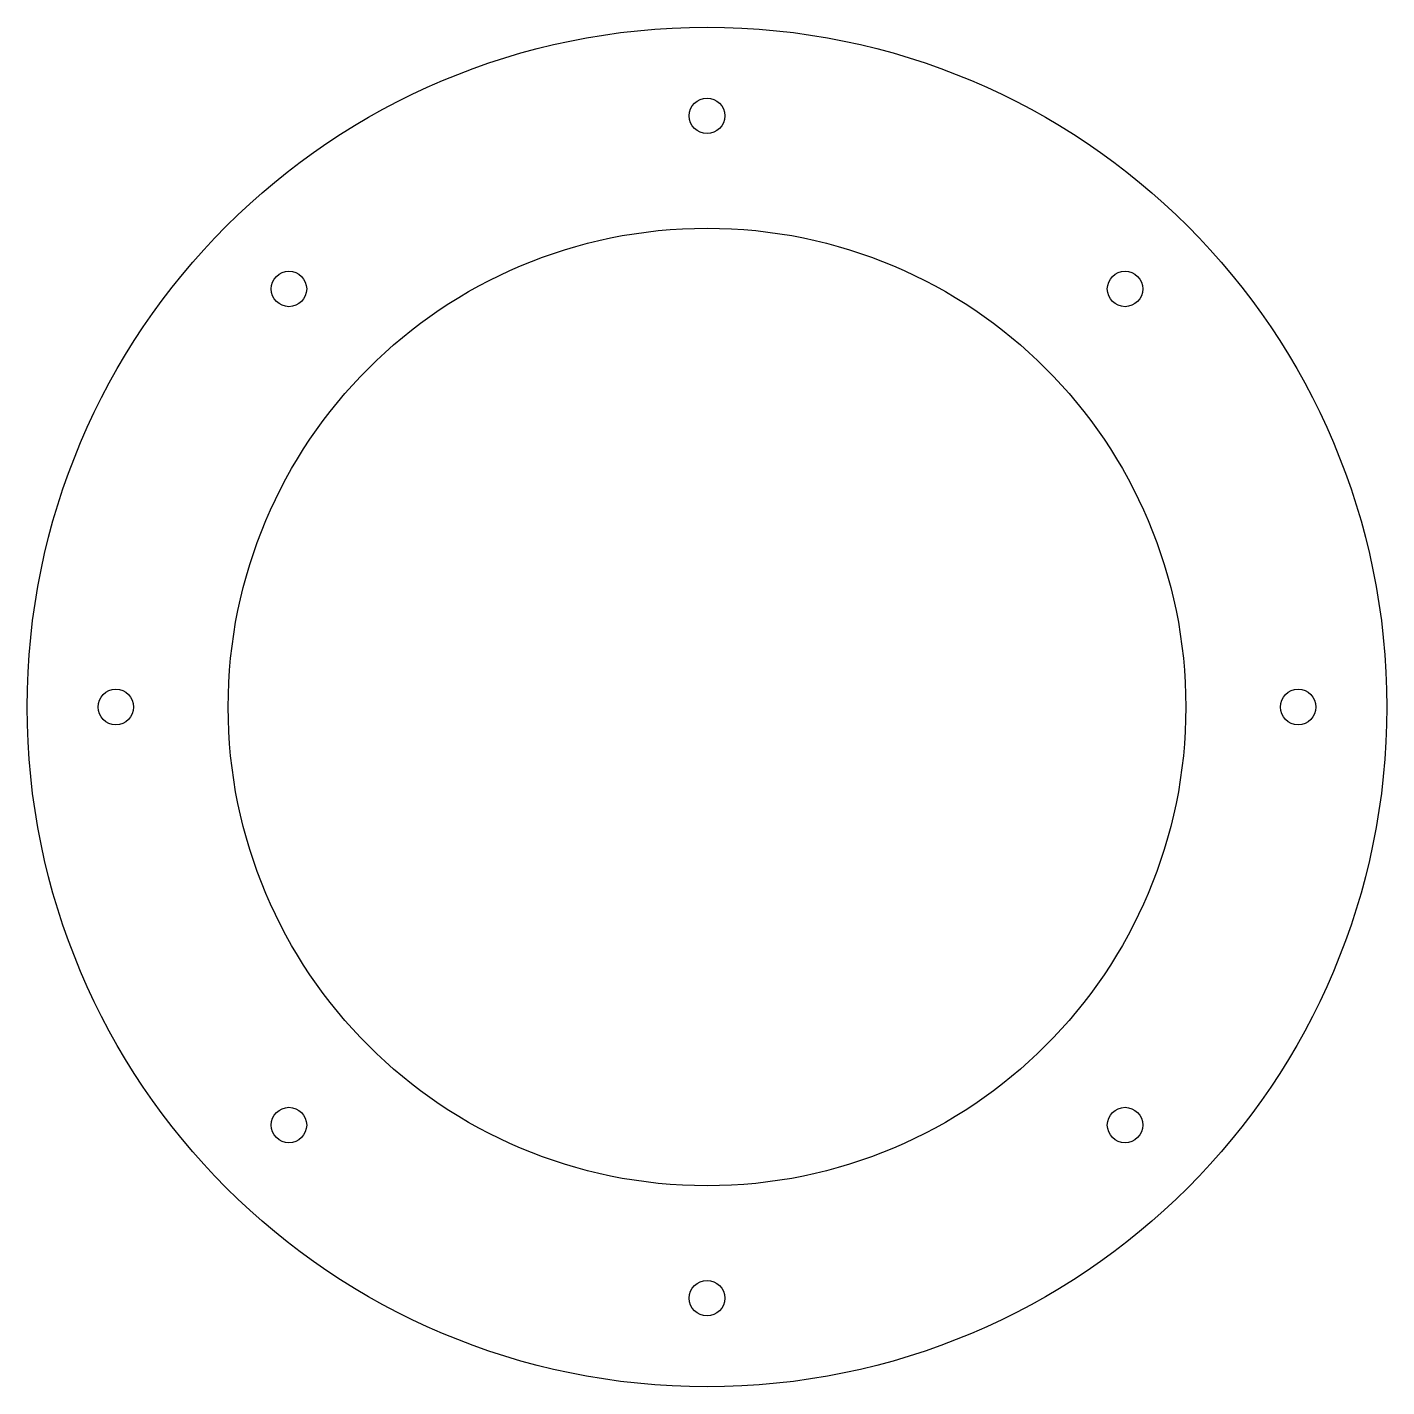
# Model space of a CAD drawing. Header units: millimetres. Extents: x -58 to 58, y -58 to 58.
import ezdxf

# ---------------------------------------------------------------- set-up
doc = ezdxf.new("R2010")
doc.units = ezdxf.units.MM

msp = doc.modelspace()

# ---------------------------------------------------------------- linework, layer by layer
at = {"color": 7, "linetype": 'Continuous', "lineweight": 25}
for centre, radius in [((0, 0), 57.5), ((0, 50), 1.5), ((0, 0), 40.5), ((-35.36, 35.36), 1.5), ((35.36, 35.36), 1.5), ((-50, 0), 1.5), ((50, 0), 1.5), ((-35.36, -35.36), 1.5), ((35.36, -35.36), 1.5), ((0, -50), 1.5)]:
    msp.add_circle(centre, radius, dxfattribs=at)

doc.saveas('drawing.dxf')
